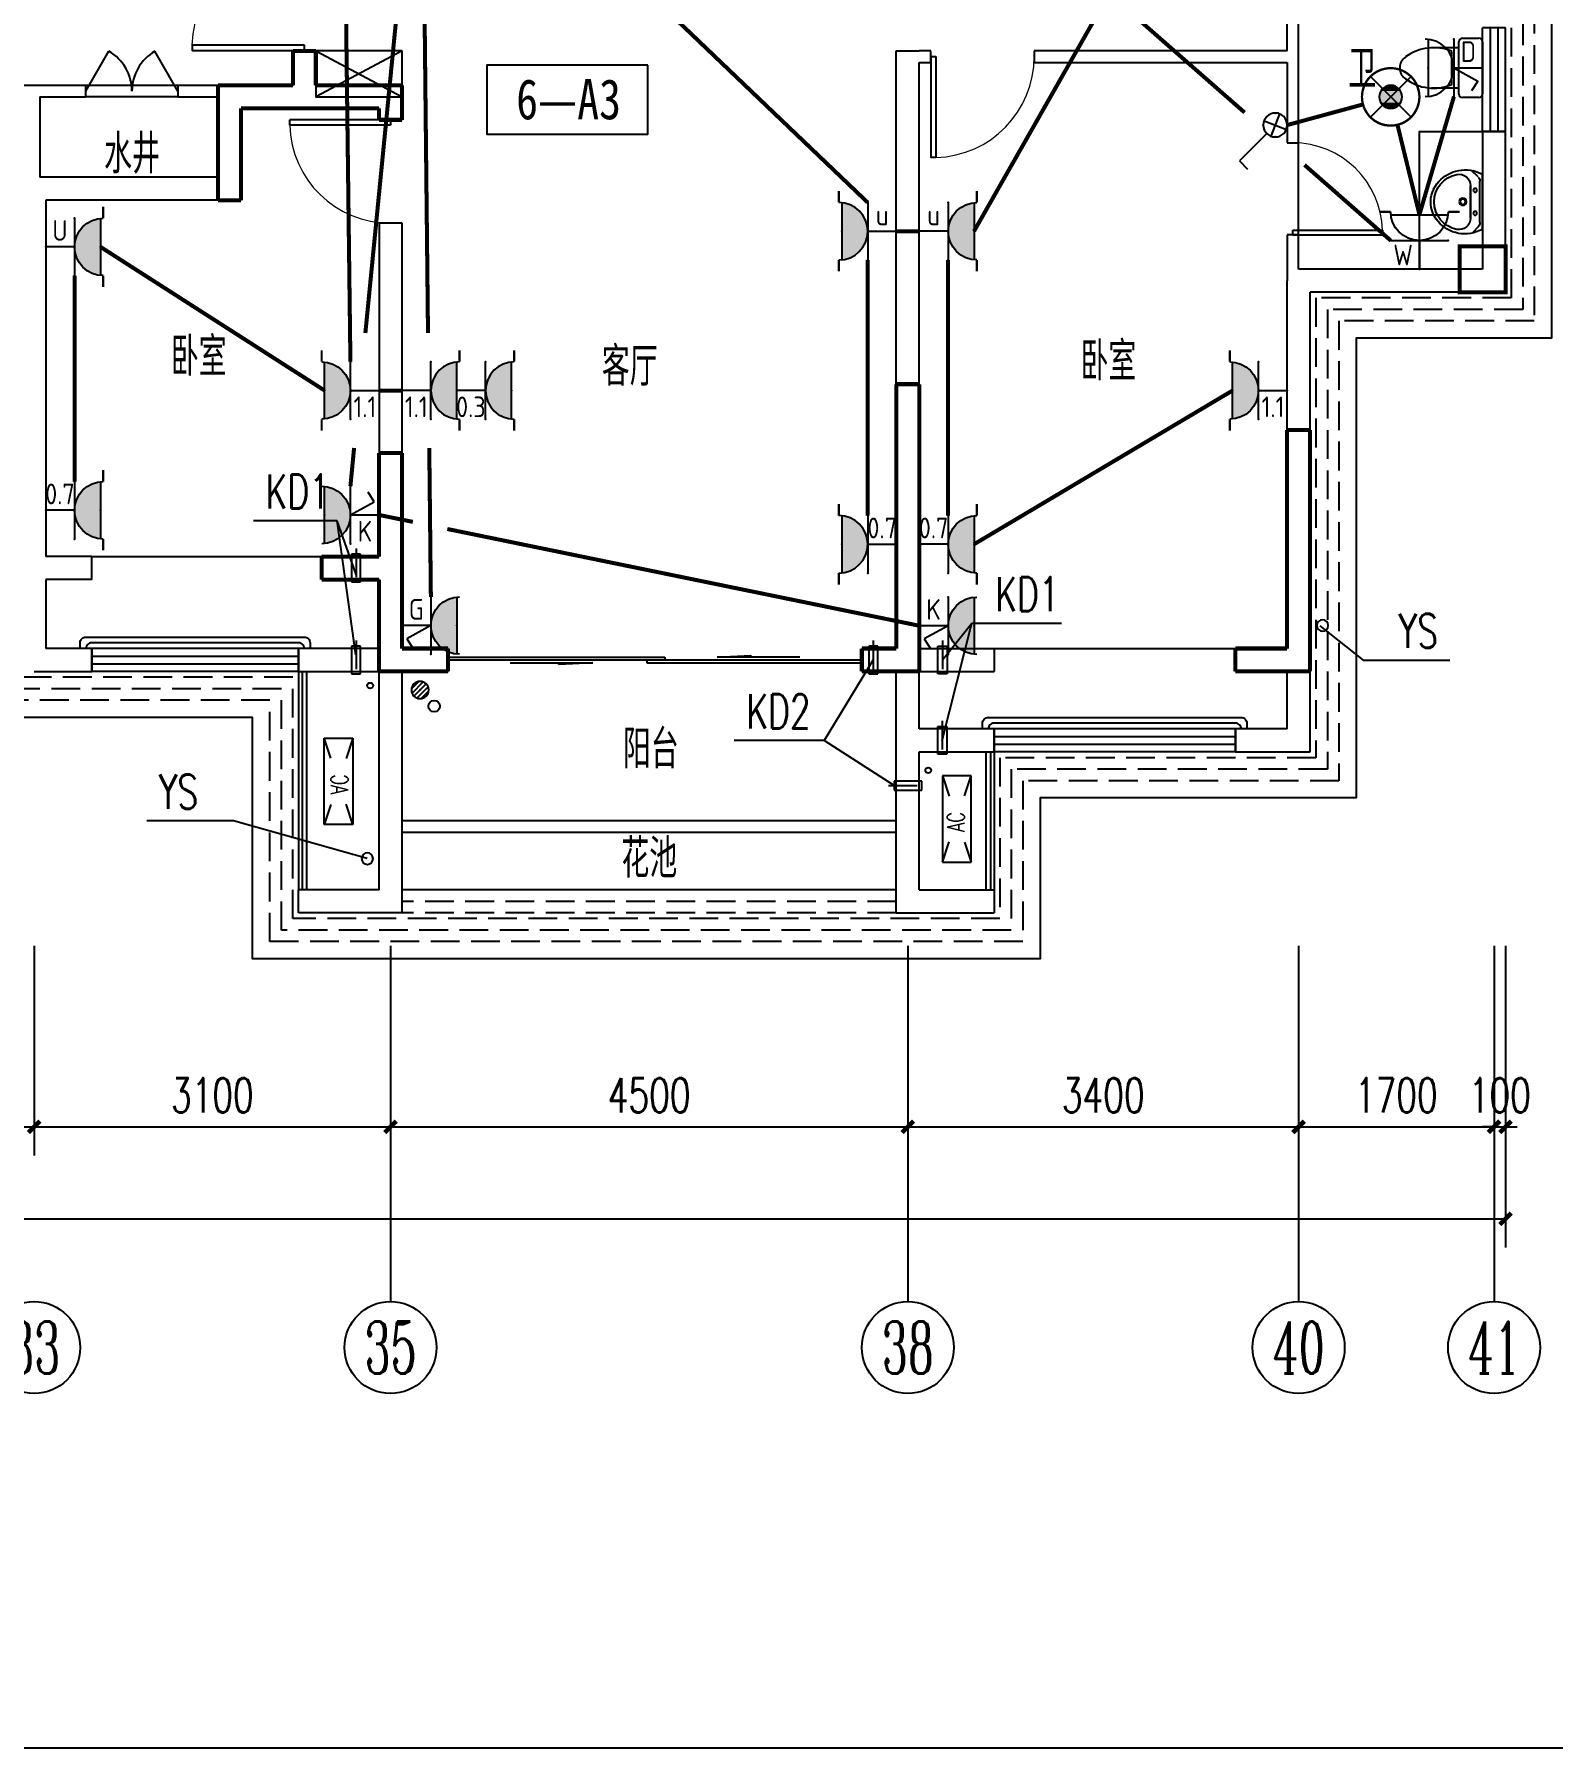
# Model space of a CAD drawing. Extents: x -993182 to -819982, y 169304 to 600104.
# Drawn here: x -939248 to -926038, y 263404 to 278313 of the extents above; entities that cross this region are included whole.
import ezdxf
from ezdxf.enums import TextEntityAlignment as Align

# ---------------------------------------------------------------- set-up
doc = ezdxf.new("R2010")
doc.units = 0
doc.header["$LTSCALE"] = 1000
doc.header["$MEASUREMENT"] = 0
doc.linetypes.add('DASH', pattern=[0.35, 0.25, -0.1])
for name, color, linetype in [('AXIS', 3, 'Continuous'), ('AXIS_TEXT', 7, 'Continuous'), ('DIM_LEAD', 3, 'Continuous'), ('EQUIP-插座', 3, 'Continuous'), ('EQUIP-照明', 3, 'Continuous'), ('kan', 146, 'Continuous'), ('KTIAO', 124, 'Continuous'), ('PUB_TEXT', 7, 'Continuous'), ('VPIPE-污水', 2, 'Continuous'), ('WALL', 4, 'Continuous'), ('WINDOW', 2, 'Continuous'), ('WIRE-插座', 5, 'Continuous'), ('WIRE-照明', 1, 'Continuous'), ('冷凝水管', 6, 'Continuous'), ('家具', 187, 'Continuous'), ('屋面', 139, 'Continuous'), ('文字2', 7, 'Continuous'), ('栏杆', 169, 'Continuous'), ('空调、空调洞', 66, 'Continuous'), ('表格', 157, 'Continuous'), ('面层', 215, 'Continuous')]:
    doc.layers.add(name, color=color, linetype=linetype)
doc.layers.add('RENDERING', color=125, linetype='Continuous', lineweight=13)
doc.styles.add('-宋体', font='', dxfattribs={"width": 0.8})
doc.styles.add('_ROMANC', font='romanc__.ttf', dxfattribs={"width": 0.700005})
doc.styles.add('_TCH_AXIS', font='COMPLEX', dxfattribs={"bigfont": 'GBCBIG'})
doc.styles.add('_TCH_DIM', font='SIMPLEX', dxfattribs={"bigfont": 'GBCBIG'})
doc.styles.add('_TCH_DIM_T3', font='SIMPLEX', dxfattribs={"width": 0.705882, "bigfont": 'GBCBIG'})
doc.styles.add('_TCH_LABEL', font='COMPLEX', dxfattribs={"bigfont": 'GBCBIG'})
doc.styles.add('_TEL_ATTDEF', font='GBENOR', dxfattribs={"width": 0.8, "height": 3, "bigfont": 'GBCBIG'})
doc.styles.add('_TEL_DIM', font='ICED', dxfattribs={"width": 0.8, "height": 3.5, "bigfont": 'BZHZ'})
doc.styles.add('COMPLEX', font='COMPLEX')
doc.styles.add('DIM_FONT', font='simplex_.ttf', dxfattribs={"width": 0.7, "bigfont": 'GBCBIG'})
doc.styles.get("Standard").update_dxf_attribs({"font": 'gbenor.shx', "bigfont": 'gbcbig.shx'})
doc.styles.get('-宋体').set_extended_font_data('SimSun')
doc.dimstyles.new('_TCH_ARCH&&100', dxfattribs={"dimtxt": 297.5, "dimasz": 100, "dimexe": 250, "dimexo": 300, "dimgap": 126.25, "dimtad": 1, "dimdec": 0, "dimzin": 0, "dimdsep": 46, "dimtxsty": '_TCH_DIM_T3', "dimblk": 'ARCHTICK', "dimcen": 0.09, "dimclrt": 7, "dimazin": 2, "dimtfac": 1, "dimtdec": 0, "dimtix": 1, "dimtmove": 2, "dimatfit": 3, "dimfxl": 0, "dimtolj": 1, "dimtzin": 0, "dimarcsym": 0})

# ---------------------------------------------------------------- blocks, each defined once
blk = doc.blocks.new('90304092557924')
at = {"layer": 'KTIAO'}
for p, q in [((-375, 125), (-198, 66)), ((-375, 125), (-375, -125)), ((375, 125), (-375, 125)), ((375, 125), (198, 66)), ((375, -125), (375, 125)), ((-203, -68), (-375, -125)), ((-375, -125), (375, -125)), ((200, -67), (375, -125))]:
    blk.add_line(p, q, dxfattribs=at)
at = {"layer": 'KTIAO', "style": '_ROMANC', "width": 0.7}
blk.add_text('AC', height=148.6, dxfattribs=at).set_placement((-113, -66))
at = {"layer": 'KTIAO', "style": 'DIM_FONT', "oblique": 0, "width": 0.6, "flags": 9}
for tag in ['XSIZE', 'YSIZE']:
    blk.add_attdef(tag, (-375, -125), '', height=0.5, dxfattribs=at)
blk = doc.blocks.new('A$C6A1B0631')
at = {"layer": '家具'}
for p, q in [((0, 527), (0, 667)), ((30, 697), (470, 697)), ((500, 667), (500, 527)), ((470, 497), (30, 497)), ((80, 497), (80, 267)), ((390, 437), (110, 437)), ((420, 497), (420, 267))]:
    blk.add_line(p, q, dxfattribs=at)
for centre, radius, start, end in [((30, 667), 30, 90, 180), ((470, 667), 30, 0, 90), ((30, 527), 30, 180, 270), ((477, 284), 398, 157.4505, 216.6381), ((23, 284), 398, 323.3619, 22.5495), ((470, 527), 30, 270, 0), ((250, 108), 110, 213.4509, 326.5491)]:
    blk.add_arc(centre, radius, start, end, dxfattribs=at)
blk = doc.blocks.new('M_E6')
for p, q in [((-240, 0), (-270, -79)), ((240, 0), (-240, 0)), ((-237, 0), (239, 0)), ((240, 0), (270, -79)), ((-213, -36), (-271, -91)), ((-179, -23), (181, -23)), ((141, -105), (-141, -105)), ((-141, -105), (141, -105)), ((217, -37), (274, -95))]:
    blk.add_line(p, q)
for centre, radius in [((-99, -65), 16.3), ((2, -172), 31.6), ((101, -65), 16.3), ((2, -172), 23)]:
    blk.add_circle(centre, radius)
for centre, radius, start, end in [((28, -152), 307, 166.1751, 244.7296), ((-141, -205), 100, 90, 190.5602), ((-179, -73), 50, 90, 133.181), ((-28, -152), 307, 297.0639, 13.8249), ((141, -205), 100, 349.4398, 90), ((181, -73), 50, 44.5607, 90), ((0, -179), 243, 190.5602, 349.4398), ((0, -201), 250, 245.8071, 296.4628), ((28, -152), 307, 266.589, 266.5936)]:
    blk.add_arc(centre, radius, start, end)
at = {"width": 0.8, "flags": 9}
for tag in ['XSIZE', 'YSIZE']:
    blk.add_attdef(tag, (0, 0), '', height=0.5, dxfattribs=at)
blk = doc.blocks.new('TRHH')
at = {"color": 6}
for centre in [(-249202, -461390), (-233616, -461390), (-252617, -471151), (-230201, -471151), (-244307, -473179), (-238511, -473179)]:
    blk.add_circle(centre, 50, dxfattribs=at)
blk = doc.blocks.new('q5')
at = {"color": 3, "const_width": 35}
for points in [[(-476242, -559444), (-476242, -559144)], [(-476242, -559144), (-476042, -559144)], [(-476042, -559444), (-476042, -559144)], [(-476892, -559444), (-476242, -559444)], [(-476892, -560444), (-476892, -559444)], [(-476042, -559444), (-475292, -559444)], [(-475292, -559744), (-475292, -559444)], [(-476692, -559644), (-476042, -559644)], [(-476692, -560444), (-476692, -559644)], [(-476042, -559644), (-475492, -559644)], [(-475492, -559744), (-475492, -559644)], [(-475292, -559744), (-475492, -559744)], [(-476692, -560444), (-476892, -560444)], [(-470992, -564344), (-470992, -562044)], [(-470992, -562044), (-470792, -562044)], [(-470792, -564544), (-470792, -562044)], [(-467592, -564344), (-467592, -562444)], [(-467592, -562444), (-467392, -562444)], [(-467392, -564544), (-467392, -562444)], [(-475492, -563544), (-475492, -562644)], [(-475492, -562644), (-475292, -562644)], [(-475292, -563544), (-475292, -562644)], [(-475992, -563544), (-475492, -563544)], [(-475992, -563744), (-475992, -563544)], [(-475292, -564344), (-475292, -563544)], [(-475992, -563744), (-475492, -563744)], [(-475492, -564544), (-475492, -563744)], [(-475292, -564344), (-474892, -564344)], [(-474892, -564344), (-474892, -564544)], [(-471292, -564344), (-470992, -564344)], [(-471292, -564544), (-471292, -564344)], [(-468042, -564344), (-467592, -564344)], [(-468042, -564544), (-468042, -564344)], [(-475492, -564544), (-474892, -564544)], [(-471292, -564544), (-470792, -564544)], [(-468042, -564544), (-467392, -564544)]]:
    blk.add_lwpolyline(points, dxfattribs=at)
blk.add_lwpolyline([(-466092, -560844), (-466092, -561244), (-465692, -561244), (-465692, -560844)], close=True, dxfattribs=at)
blk = doc.blocks.new('A$C06D6341B')
at = {"layer": '空调、空调洞', "linetype": 'DASH'}
for p, q in [((40, 0), (40, 340)), ((80, 290), (0, 290)), ((0, 290), (0, 50)), ((80, 50), (80, 290)), ((0, 50), (80, 50))]:
    blk.add_line(p, q, dxfattribs=at)
blk = doc.blocks.new('$lvtry$00000171')
for p, q in [((-74, 11), (-11, 74)), ((-70, -27), (27, 70)), ((-53, -53), (53, 53)), ((-27, -70), (70, 27)), ((11, -74), (74, -11))]:
    blk.add_line(p, q)
blk.add_circle((0, 0), 75)
blk.add_point((0, 0))
blk = doc.blocks.new('kt')
at = {"layer": 'DIM_LEAD'}
for p, q in [((-399907, -797092), (-400635, -797092)), ((-399746, -798259), (-399907, -797092)), ((-399746, -798259), (-399907, -797092)), ((-399746, -798259), (-399907, -797092)), ((-399746, -798259), (-399907, -797092)), ((-399746, -798259), (-399907, -797092)), ((-399744, -797559), (-399907, -797092)), ((-394644, -799004), (-394388, -797985)), ((-394644, -799004), (-394388, -797985)), ((-394644, -799004), (-394388, -797985)), ((-394644, -799004), (-394388, -797985)), ((-394644, -799004), (-394388, -797985)), ((-394642, -798304), (-394388, -797985)), ((-394388, -797985), (-393607, -797985)), ((-395244, -798304), (-395672, -799004)), ((-395244, -798304), (-395672, -799004)), ((-395244, -798304), (-395672, -799004)), ((-395244, -798304), (-395672, -799004)), ((-395244, -798304), (-395672, -799004)), ((-395672, -799004), (-396453, -799004)), ((-395062, -799397), (-395672, -799004))]:
    blk.add_line(p, q, dxfattribs=at)
at = {"layer": 'VPIPE-污水'}
blk.add_circle((-399064, -798706, -76424), 50, dxfattribs=at)
at = {"layer": '冷凝水管'}
for centre in [(-399621, -798527, -76424), (-394766, -799264, -76424)]:
    blk.add_circle(centre, 25, dxfattribs=at)
at = {"layer": '家具', "yscale": -1, "rotation": 90.00000000000001}
blk.add_blockref('$lvtry$00000171', (-399187, -798565, -76424), dxfattribs=at)
at = {"layer": '空调、空调洞'}
for p, rotation in [((-399704, -797334, -76424), 180), ((-399704, -798134, -76424), 180), ((-395204, -798134, -76424), 180), ((-395112, -799357, -76424), 270)]:
    blk.add_blockref('A$C06D6341B', p, dxfattribs=dict(at, rotation=rotation))
at = {"layer": '空调、空调洞', "xscale": -1, "rotation": 180}
for p in [(-394682, -798134, -76424), (-394684, -798834, -76424)]:
    blk.add_blockref('A$C06D6341B', p, dxfattribs=at)
at = {"layer": 'DIM_LEAD', "color": 7, "style": '_TCH_DIM', "width": 0.705882}
for s, p in [('KD1', (-400530, -796987)), ('KD1', (-394182, -797880)), ('KD2', (-396348, -798899))]:
    blk.add_text(s, height=297.5, dxfattribs=at).set_placement(p)
blk = doc.blocks.new('trh')
at = {"layer": 'DIM_LEAD'}
for p, q in [((-200125, -471153), (-199748, -471451)), ((-199748, -471451), (-198994, -471451)), ((-209575, -472851), (-210330, -472851)), ((-208411, -473179), (-209575, -472851))]:
    blk.add_line(p, q, dxfattribs=at)
at = {"layer": 'DIM_LEAD', "color": 7, "style": '_TCH_DIM', "width": 0.705882}
for p in [(-199439, -471346), (-210225, -472746)]:
    blk.add_text('YS', height=297.5, dxfattribs=at).set_placement(p)
blk = doc.blocks.new('$DorLib2D$00000131')
at = {"color": 0, "linetype": 'Continuous'}
for p, q in [((0.15, 0.125), (0.2319, 0.1973)), ((0.2319, 0.1973), (0.2319, 0.125)), ((-0.5, 0.125), (-0.5, 0)), ((0.0192, 0.125), (-0.5, 0.125)), ((0.0192, 0), (0.0192, 0.125)), ((0.35, 0.125), (0.15, 0.125)), ((-0.5, 0), (0.0192, 0)), ((-0.024, 0), (0.5, 0)), ((-0.024, -0.125), (-0.024, 0)), ((0.5, 0), (0.5, -0.125)), ((-0.35, -0.125), (-0.15, -0.125)), ((-0.2319, -0.1973), (-0.2319, -0.125)), ((-0.15, -0.125), (-0.2319, -0.1973)), ((0.5, -0.125), (-0.024, -0.125))]:
    blk.add_line(p, q, dxfattribs=at)
blk = doc.blocks.new('$DorLib2D$00000001')
for p, q in [((0.45, 0.975), (0.5, 0.975)), ((0.45, 0), (0.45, 0.975)), ((0.5, 0), (0.5, 0.975)), ((0.5, 0), (0.45, 0))]:
    blk.add_line(p, q)
at = {"lineweight": 13}
blk.add_arc((0.475, 0), 0.975, 91.4693, 180, dxfattribs=at)
blk = doc.blocks.new('$WINLIB2D$00000001')
at = {"color": 0}
for points in [[(-0.5, 0.5), (-0.5, -0.5)], [(-0.5, 0.5), (0.5, 0.5)], [(0.5, -0.5), (0.5, 0.5)], [(0.5, 0.1667), (-0.5, 0.1667)], [(0.5, -0.1667), (-0.5, -0.1667)], [(-0.5, -0.5), (0.5, -0.5)]]:
    blk.add_lwpolyline(points, dxfattribs=at)
blk = doc.blocks.new('$DorLib2D$00000231')
at = {"color": 0}
for p, q in [((-0.5, 0), (-0.25, 0.433)), ((0.5, 0), (0.25, 0.433))]:
    blk.add_line(p, q, dxfattribs=at)
for centre, start, end in [((-0.5, 0), 0, 60), ((0.5, 0), 120, 180)]:
    blk.add_arc(centre, 0.5, start, end, dxfattribs=at)
blk = doc.blocks.new('_AXISO')
blk.add_circle((0, 0), 0.5)
at = {"layer": 'AXIS_TEXT', "style": 'COMPLEX', "width": 1.041667}
blk.add_attdef('A', text='', height=0.56, dxfattribs=at).set_placement((-0.25, -0.28), (0.25, -0.28), align=Align.FIT)
blk = doc.blocks.new('_ArchTick')
at = {"color": 0, "linetype": 'ByBlock', "const_width": 0.4}
blk.add_lwpolyline([(-0.5, -0.5), (0.5, 0.5)], dxfattribs=at)
blk = doc.blocks.new('*D956')
at = {"layer": 'AXIS', "color": 0, "lineweight": -2}
for p, q in [((-343309, -473937), (-343309, -476563)), ((-287609, -473937), (-287609, -476563)), ((-343309, -476313), (-287609, -476313))]:
    blk.add_line(p, q, dxfattribs=at)
at = {"layer": 'Defpoints', "color": 0}
for p in [(-343309, -473637), (-287609, -473637), (-287609, -476313)]:
    blk.add_point(p, dxfattribs=at)
at = {"layer": 'AXIS', "color": 0, "lineweight": -2, "xscale": 100, "yscale": 100, "zscale": 100, "rotation": 180}
blk.add_blockref('_ArchTick', (-343309, -476313), dxfattribs=at)
at = {"layer": 'AXIS', "color": 0, "lineweight": -2, "xscale": 100, "yscale": 100, "zscale": 100}
blk.add_blockref('_ArchTick', (-287609, -476313), dxfattribs=at)
at = {"layer": 'AXIS', "color": 7, "insert": (-315459, -476038), "char_height": 297.5, "attachment_point": 5, "style": '_TCH_DIM_T3'}
blk.add_mtext('\\A1;55700', dxfattribs=at)
blk = doc.blocks.new('*D970')
at = {"layer": 'AXIS', "color": 0, "lineweight": -2}
for p, q in [((-303509, -473937), (-303509, -475763)), ((-300409, -473937), (-300409, -475763)), ((-303509, -475513), (-300409, -475513))]:
    blk.add_line(p, q, dxfattribs=at)
at = {"layer": 'Defpoints', "color": 0}
for p in [(-303509, -473637), (-300409, -473637), (-300409, -475513)]:
    blk.add_point(p, dxfattribs=at)
at = {"layer": 'AXIS', "color": 0, "lineweight": -2, "xscale": 100, "yscale": 100, "zscale": 100, "rotation": 180}
blk.add_blockref('_ArchTick', (-303509, -475513), dxfattribs=at)
at = {"layer": 'AXIS', "color": 0, "lineweight": -2, "xscale": 100, "yscale": 100, "zscale": 100}
blk.add_blockref('_ArchTick', (-300409, -475513), dxfattribs=at)
at = {"layer": 'AXIS', "color": 7, "insert": (-301959, -475238), "char_height": 297.5, "attachment_point": 5, "style": '_TCH_DIM_T3'}
blk.add_mtext('\\A1;3100', dxfattribs=at)
blk = doc.blocks.new('*D971')
at = {"layer": 'AXIS', "color": 0, "lineweight": -2}
for p, q in [((-300409, -473937), (-300409, -475763)), ((-297309, -473937), (-297309, -475763)), ((-300409, -475513), (-297309, -475513))]:
    blk.add_line(p, q, dxfattribs=at)
at = {"layer": 'Defpoints', "color": 0}
for p in [(-300409, -473637), (-297309, -473637), (-297309, -475513)]:
    blk.add_point(p, dxfattribs=at)
at = {"layer": 'AXIS', "color": 0, "lineweight": -2, "xscale": 100, "yscale": 100, "zscale": 100, "rotation": 180}
blk.add_blockref('_ArchTick', (-300409, -475513), dxfattribs=at)
at = {"layer": 'AXIS', "color": 0, "lineweight": -2, "xscale": 100, "yscale": 100, "zscale": 100}
blk.add_blockref('_ArchTick', (-297309, -475513), dxfattribs=at)
at = {"layer": 'AXIS', "color": 7, "insert": (-298859, -475238), "char_height": 297.5, "attachment_point": 5, "style": '_TCH_DIM_T3'}
blk.add_mtext('\\A1;3100', dxfattribs=at)
blk = doc.blocks.new('*D972')
at = {"layer": 'AXIS', "color": 0, "lineweight": -2}
for p, q in [((-297309, -473937), (-297309, -475763)), ((-292809, -473937), (-292809, -475763)), ((-297309, -475513), (-292809, -475513))]:
    blk.add_line(p, q, dxfattribs=at)
at = {"layer": 'Defpoints', "color": 0}
for p in [(-297309, -473637), (-292809, -473637), (-292809, -475513)]:
    blk.add_point(p, dxfattribs=at)
at = {"layer": 'AXIS', "color": 0, "lineweight": -2, "xscale": 100, "yscale": 100, "zscale": 100, "rotation": 180}
blk.add_blockref('_ArchTick', (-297309, -475513), dxfattribs=at)
at = {"layer": 'AXIS', "color": 0, "lineweight": -2, "xscale": 100, "yscale": 100, "zscale": 100}
blk.add_blockref('_ArchTick', (-292809, -475513), dxfattribs=at)
at = {"layer": 'AXIS', "color": 7, "insert": (-295059, -475238), "char_height": 297.5, "attachment_point": 5, "style": '_TCH_DIM_T3'}
blk.add_mtext('\\A1;4500', dxfattribs=at)
blk = doc.blocks.new('*D973')
at = {"layer": 'AXIS', "color": 0, "lineweight": -2}
for p, q in [((-292809, -473937), (-292809, -475763)), ((-289409, -473937), (-289409, -475763)), ((-292809, -475513), (-289409, -475513))]:
    blk.add_line(p, q, dxfattribs=at)
at = {"layer": 'Defpoints', "color": 0}
for p in [(-292809, -473637), (-289409, -473637), (-289409, -475513)]:
    blk.add_point(p, dxfattribs=at)
at = {"layer": 'AXIS', "color": 0, "lineweight": -2, "xscale": 100, "yscale": 100, "zscale": 100, "rotation": 180}
blk.add_blockref('_ArchTick', (-292809, -475513), dxfattribs=at)
at = {"layer": 'AXIS', "color": 0, "lineweight": -2, "xscale": 100, "yscale": 100, "zscale": 100}
blk.add_blockref('_ArchTick', (-289409, -475513), dxfattribs=at)
at = {"layer": 'AXIS', "color": 7, "insert": (-291109, -475238), "char_height": 297.5, "attachment_point": 5, "style": '_TCH_DIM_T3'}
blk.add_mtext('\\A1;3400', dxfattribs=at)
blk = doc.blocks.new('*D974')
at = {"layer": 'AXIS', "color": 0, "lineweight": -2}
for p, q in [((-289409, -473937), (-289409, -475763)), ((-287709, -473937), (-287709, -475763)), ((-289409, -475513), (-287709, -475513))]:
    blk.add_line(p, q, dxfattribs=at)
at = {"layer": 'Defpoints', "color": 0}
for p in [(-289409, -473637), (-287709, -473637), (-287709, -475513)]:
    blk.add_point(p, dxfattribs=at)
at = {"layer": 'AXIS', "color": 0, "lineweight": -2, "xscale": 100, "yscale": 100, "zscale": 100, "rotation": 180}
blk.add_blockref('_ArchTick', (-289409, -475513), dxfattribs=at)
at = {"layer": 'AXIS', "color": 0, "lineweight": -2, "xscale": 100, "yscale": 100, "zscale": 100}
blk.add_blockref('_ArchTick', (-287709, -475513), dxfattribs=at)
at = {"layer": 'AXIS', "color": 7, "insert": (-288559, -475238), "char_height": 297.5, "attachment_point": 5, "style": '_TCH_DIM_T3'}
blk.add_mtext('\\A1;1700', dxfattribs=at)
blk = doc.blocks.new('*D975')
at = {"layer": 'AXIS', "color": 0, "lineweight": -2}
for p, q in [((-287709, -473937), (-287709, -475763)), ((-287609, -473937), (-287609, -475763)), ((-287709, -475513), (-287809, -475513)), ((-287709, -475513), (-287609, -475513)), ((-287609, -475513), (-287509, -475513))]:
    blk.add_line(p, q, dxfattribs=at)
at = {"layer": 'Defpoints', "color": 0}
for p in [(-287709, -473637), (-287609, -473637), (-287609, -475513)]:
    blk.add_point(p, dxfattribs=at)
at = {"layer": 'AXIS', "color": 0, "lineweight": -2, "xscale": 100, "yscale": 100, "zscale": 100}
blk.add_blockref('_ArchTick', (-287709, -475513), dxfattribs=at)
at = {"layer": 'AXIS', "color": 0, "lineweight": -2, "xscale": 100, "yscale": 100, "zscale": 100, "rotation": 180}
blk.add_blockref('_ArchTick', (-287609, -475513), dxfattribs=at)
at = {"layer": 'AXIS', "color": 7, "insert": (-287659, -475238), "char_height": 297.5, "attachment_point": 5, "style": '_TCH_DIM_T3'}
blk.add_mtext('\\A1;100', dxfattribs=at)
blk = doc.blocks.new('$equip$00002828')
for p, q in [((0.354, 0.354), (-0.354, -0.354)), ((-0.354, 0.354), (0.354, -0.354))]:
    blk.add_line(p, q)
at = {"const_width": 0.04}
blk.add_lwpolyline([(0.5, 0, -1), (-0.5, 0, -1), (0.5, 0, 1)], format="xyb", dxfattribs=at)
for radius in [0.5, 0.2]:
    blk.add_circle((0, 0), radius)
for p in [(0, 0.5), (-0.5, 0), (0.5, 0), (0, -0.5)]:
    blk.add_point(p)
for points in [[(-0.173, 0.1), (0.173, 0.1), (-0.2, 0), (0.2, 0)], [(-0.173, -0.1), (0.173, -0.1), (-0.2, 0), (0.2, 0)], [(-0.1, 0.173), (0.1, 0.173), (-0.173, 0.1), (0.173, 0.1)], [(0, 0.2), (0, 0.2), (-0.1, 0.173), (0.1, 0.173)], [(-0.1, -0.173), (0.1, -0.173), (-0.173, -0.1), (0.173, -0.1)], [(0, -0.2), (0, -0.2), (-0.1, -0.173), (0.1, -0.173)]]:
    blk.add_solid(points)
at = {"color": 7, "style": '_TEL_DIM', "flags": 1}
for tag in ['A', 'REMARK']:
    blk.add_attdef(tag, text='', height=0.00002, dxfattribs=at).set_placement((0, 0), align=Align.MIDDLE_CENTER)
blk = doc.blocks.new('$equip$00003183')
for p, q in [((0.147, 0.356), (0.625, 0.833)), ((0.625, 0.833), (0.766, 0.692)), ((-0.076, 0.402), (0.076, 0.014)), ((-0.194, 0.132), (0.194, 0.285))]:
    blk.add_line(p, q)
blk.add_circle((0, 0.208), 0.208)
for p in [(0, 0.417), (-0.208, 0.208), (0, 0), (0.208, 0.208)]:
    blk.add_point(p)
at = {"flags": 9}
blk.add_attdef('A', (0, 0), '', height=0.00002, dxfattribs=at)
blk = doc.blocks.new('$equip$00003134')
h = blk.add_hatch(color=256)
h.dxf.hatch_style = 1
h.paths.add_polyline_path([(-0.498, 0.95, 0.904534), (0.497, 0.95)])
for p, q in [((0.497, 0.95), (-0.498, 0.95)), ((0.5, 0.5), (-0.5, 0.5)), ((0, 0.5), (0, 0))]:
    blk.add_line(p, q)
at = {"const_width": 0.04}
for points in [[(-0.5, 1), (-0.7, 1)], [(0.5, 1), (0.7, 1)]]:
    blk.add_lwpolyline(points, dxfattribs=at)
blk.add_arc((0, 1), 0.5, 180, 0)
for p in [(0, 0.95), (-0.5, 0.5), (0.5, 0.5), (0, 0)]:
    blk.add_point(p)
at = {"color": 7, "style": '_TCH_LABEL'}
blk.add_attdef('$TEXT$', text='', height=0.36, dxfattribs=at).set_placement((0.284, 0.247), align=Align.MIDDLE_CENTER)
at = {"color": 7, "style": '_TCH_LABEL', "flags": 1}
blk.add_attdef('A', text='', height=0.000025, dxfattribs=at).set_placement((0, 0), align=Align.MIDDLE_CENTER)
blk = doc.blocks.new('$equip$00003156')
h = blk.add_hatch(color=256)
h.dxf.hatch_style = 1
h.paths.add_polyline_path([(-0.498, 0.95, 0.904534), (0.497, 0.95)])
for p, q in [((0.497, 0.95), (-0.498, 0.95)), ((0.5, 0.5), (-0.5, 0.5)), ((0, 0.5), (-0.23, 0.084)), ((0, 0.5), (0, 0)), ((-0.23, 0.084), (-0.397, 0.193))]:
    blk.add_line(p, q)
blk.add_arc((0, 1), 0.5, 180, 0)
for p in [(0, 0.95), (-0.5, 0.5), (0.5, 0.5), (0, 0)]:
    blk.add_point(p)
at = {"color": 7, "style": '_TCH_LABEL'}
blk.add_attdef('$TEXT$', text='', height=0.36, dxfattribs=at).set_placement((0.284, 0.247), align=Align.MIDDLE_CENTER)
at = {"color": 7, "style": '_TCH_LABEL', "flags": 1}
blk.add_attdef('A', text='', height=0.000025, dxfattribs=at).set_placement((0, 0), align=Align.MIDDLE_CENTER)
blk = doc.blocks.new('$equip$00003162')
for p, q in [((0.497, 0.95), (-0.498, 0.95)), ((0.5, 0.5), (-0.5, 0.5)), ((0, 0.5), (0, 0))]:
    blk.add_line(p, q)
at = {"const_width": 0.04}
for points in [[(-0.5, 1), (-0.7, 1)], [(0.5, 1), (0.7, 1)]]:
    blk.add_lwpolyline(points, dxfattribs=at)
blk.add_arc((0, 1), 0.5, 180, 0)
for p in [(0, 0.95), (-0.5, 0.5), (0.5, 0.5), (0, 0)]:
    blk.add_point(p)
at = {"color": 7, "style": '_TCH_LABEL'}
blk.add_attdef('$TEXT$', text='', height=0.36, dxfattribs=at).set_placement((0.284, 0.247), align=Align.MIDDLE_CENTER)
at = {"color": 7, "style": '_TCH_LABEL', "flags": 1}
blk.add_attdef('A', text='', height=0.000025, dxfattribs=at).set_placement((0, 0), align=Align.MIDDLE_CENTER)
blk = doc.blocks.new('$equip$00003155')
for p, q in [((0.497, 0.95), (-0.498, 0.95)), ((0.5, 0.5), (-0.5, 0.5)), ((0, 0.5), (-0.23, 0.084)), ((0, 0.5), (0, 0)), ((-0.23, 0.084), (-0.397, 0.193))]:
    blk.add_line(p, q)
blk.add_arc((0, 1), 0.5, 180, 0)
for p in [(0, 0.95), (-0.5, 0.5), (0.5, 0.5), (0, 0)]:
    blk.add_point(p)
at = {"color": 7, "style": '_TCH_LABEL'}
blk.add_attdef('$TEXT$', text='', height=0.36, dxfattribs=at).set_placement((0.284, 0.247), align=Align.MIDDLE_CENTER)
at = {"color": 7, "style": '_TCH_LABEL', "flags": 1}
blk.add_attdef('A', text='', height=0.000025, dxfattribs=at).set_placement((0, 0), align=Align.MIDDLE_CENTER)
blk = doc.blocks.new('5#、7#楼参照')
at = {"layer": 'AXIS'}
for p, q in [((-297308.8, -475591.3), (-297308.8, -477033.5)), ((-292808.8, -475591.3), (-292808.8, -477033.5)), ((-289408.8, -475591.3), (-289408.8, -477033.5)), ((-287708.8, -475591.3), (-287708.8, -477033.5))]:
    blk.add_line(p, q, dxfattribs=at)
at = {"layer": 'kan'}
for p, q in [((-298108.8, -471550.9), (-298108.8, -473450.9)), ((-292058.8, -472250.9), (-292058.8, -473450.9))]:
    blk.add_line(p, q, dxfattribs=at)
at = {"layer": 'kan', "color": 124, "elevation": 0}
for points in [[(-292908.8, -472850.9), (-297208.8, -472850.9), (-297208.8, -472850.9)], [(-292908.8, -472950.9), (-297208.8, -472950.9)]]:
    blk.add_lwpolyline(points, dxfattribs=at)
at = {"layer": 'kan'}
blk.add_lwpolyline([(-292908.8, -473450.9), (-297208.8, -473450.9)], dxfattribs=at)
at = {"layer": 'kan', "linetype": 'DASH'}
for points in [[(-292908.8, -473550.9), (-297208.8, -473550.9)], [(-292908.8, -473650.9), (-297208.8, -473650.9)]]:
    blk.add_lwpolyline(points, dxfattribs=at)
at = {"layer": 'WALL'}
for p, q in [((-289508.8, -466150.9), (-289508.8, -465050.9)), ((-289408.8, -466250.9), (-289408.8, -465050.9)), ((-297958.8, -466150.9), (-298158.8, -466150.9)), ((-298158.8, -466150.9), (-298158.8, -466450.9)), ((-297958.8, -466450.9), (-297958.8, -466150.9)), ((-292908.8, -466250.9), (-292908.8, -466150.9)), ((-292908.8, -466150.9), (-292708.8, -466150.9)), ((-292708.8, -466150.9), (-292708.8, -466150.9)), ((-292608.8, -466150.9), (-292708.8, -466150.9)), ((-292608.8, -466250.9), (-292608.8, -466150.9)), ((-289508.8, -466150.9), (-291708.8, -466150.9)), ((-291708.8, -466150.9), (-291708.8, -466250.9)), ((-292908.8, -471350.9), (-292908.8, -466250.9)), ((-292708.8, -471350.9), (-292708.8, -466250.9)), ((-292708.8, -466250.9), (-292608.8, -466250.9)), ((-291708.8, -466250.9), (-289508.8, -466250.9)), ((-289508.8, -466250.9), (-289508.8, -466950.9)), ((-289408.8, -466950.9), (-289408.8, -466250.9)), ((-300408.8, -466450.9), (-300858.8, -466450.9)), ((-299958.8, -466450.9), (-300408.8, -466450.9)), ((-299958.8, -466550.9), (-299958.8, -466450.9)), ((-298808.8, -466450.9), (-299158.8, -466450.9)), ((-299158.8, -466450.9), (-299158.8, -466550.9)), ((-298708.8, -466450.9), (-298808.8, -466450.9)), ((-298158.8, -466450.9), (-298708.8, -466450.9)), ((-297208.8, -466450.9), (-297958.8, -466450.9)), ((-297208.8, -466750.9), (-297208.8, -466450.9)), ((-300358.8, -466550.9), (-300358.8, -467250.9)), ((-300358.8, -466550.9), (-299958.8, -466550.9)), ((-299158.8, -466550.9), (-298808.8, -466550.9)), ((-298808.4, -466550.9), (-298808.8, -466550.9)), ((-298808.8, -466650.9), (-298808.8, -467250.9)), ((-298808.4, -466550.4), (-298808.4, -466550.9)), ((-298608.8, -466650.9), (-298608.8, -467450.9)), ((-298058.8, -466650.9), (-298608.8, -466650.9)), ((-297408.8, -466650.9), (-298058.8, -466650.9)), ((-297408.8, -466650.9), (-297408.8, -466750.9)), ((-297408.8, -466750.9), (-297208.8, -466750.9)), ((-289508.8, -466950.9), (-289408.8, -466950.9)), ((-287608.8, -466850.9), (-287808.8, -466850.9)), ((-287808.8, -466850.9), (-287808.8, -468050.9)), ((-287608.8, -468250.9), (-287608.8, -466850.9)), ((-298808.8, -467250.9), (-300358.8, -467250.9)), ((-298608.8, -467450.9), (-300308.8, -467450.9)), ((-300308.8, -467450.9), (-300308.8, -470550.9)), ((-297208.8, -467650.9), (-297408.8, -467650.9)), ((-297408.8, -467650.9), (-297408.8, -470550.9)), ((-297208.8, -470650.9), (-297208.8, -467650.9)), ((-289408.8, -467750.9), (-289508.8, -467750.9)), ((-289508.8, -467750.9), (-289508.8, -468150.9)), ((-289408.8, -468050.9), (-289408.8, -467750.9)), ((-289508.8, -471350.9), (-289508.8, -468150.9)), ((-287808.8, -468050.9), (-289408.8, -468050.9)), ((-287608.8, -468250.9), (-289308.8, -468250.9)), ((-289308.8, -471450.9), (-289308.8, -468250.9)), ((-299908.8, -470550.9), (-300308.8, -470550.9)), ((-299908.8, -470750.9), (-299908.8, -470550.9)), ((-297408.8, -470550.9), (-297908.8, -470550.9)), ((-297908.8, -470750.9), (-297908.8, -470550.9)), ((-297208.8, -471350.9), (-297208.8, -470650.9)), ((-299908.8, -470750.9), (-300308.8, -470750.9)), ((-300308.8, -470750.9), (-300308.8, -471350.9)), ((-297408.8, -470750.9), (-297908.8, -470750.9)), ((-297408.8, -471350.9), (-297408.8, -470750.9)), ((-299908.8, -471350.9), (-300308.8, -471350.9)), ((-299908.8, -471550.9), (-299908.8, -471350.9)), ((-297408.8, -471350.9), (-298108.8, -471350.9)), ((-298108.8, -471350.9), (-298108.8, -471550.9)), ((-296808.8, -471350.9), (-297208.8, -471350.9)), ((-296808.8, -471550.9), (-296808.8, -471350.9)), ((-292908.8, -471350.9), (-293208.8, -471350.9)), ((-293208.8, -471350.9), (-293208.8, -471550.9)), ((-292708.8, -471350.9), (-292058.8, -471350.9)), ((-292058.8, -471350.9), (-292058.8, -471550.9)), ((-289508.8, -471350.9), (-289958.8, -471350.9)), ((-289958.8, -471550.9), (-289958.8, -471350.9)), ((-300408.8, -471550.9), (-299908.8, -471550.9)), ((-298108.8, -471550.9), (-297408.8, -471550.9)), ((-297408.8, -473450.9), (-297408.8, -471550.9)), ((-297208.8, -471550.9), (-296808.8, -471550.9)), ((-297208.8, -473650.9), (-297208.8, -471550.9)), ((-293208.8, -471550.9), (-292908.8, -471550.9)), ((-292908.8, -472150.9), (-292908.8, -471550.9)), ((-292708.8, -472050.9), (-292708.8, -471550.9)), ((-292708.8, -471550.9), (-292058.8, -471550.9)), ((-289508.8, -471550.9), (-289958.8, -471550.9)), ((-289508.8, -472050.9), (-289508.8, -471550.9)), ((-289308.8, -472250.9), (-289308.8, -471450.9)), ((-292908.8, -473650.9), (-292908.8, -472150.9)), ((-292058.8, -472050.9), (-292708.8, -472050.9)), ((-292058.8, -472250.9), (-292058.8, -472050.9)), ((-289508.8, -472050.9), (-289958.8, -472050.9)), ((-289958.8, -472050.9), (-289958.8, -472250.9)), ((-292708.8, -472250.9), (-292058.8, -472250.9)), ((-292708.8, -473450.9), (-292708.8, -472250.9)), ((-289958.8, -472250.9), (-289308.8, -472250.9)), ((-297408.8, -473450.9), (-298108.8, -473450.9)), ((-298108.8, -473650.9), (-298108.8, -473450.9)), ((-292708.8, -473450.9), (-292058.8, -473450.9)), ((-292058.8, -473450.9), (-292058.8, -473650.9)), ((-297208.8, -473650.9), (-298108.8, -473650.9)), ((-292908.8, -473650.9), (-292058.8, -473650.9))]:
    blk.add_line(p, q, dxfattribs=at)
at = {"layer": 'WINDOW'}
for p, q in [((-299158.8, -466450.9, 0), (-299958.8, -466450.9, 0)), ((-299158.8, -466550.9, 0), (-299958.8, -466550.9, 0)), ((-289408.8, -467750.9, 0), (-289408.8, -466950.9, 0)), ((-299908.8, -470550.9), (-297908.8, -470550.9)), ((-292058.8, -471350.9), (-289958.8, -471350.9))]:
    blk.add_line(p, q, dxfattribs=at)
at = {"layer": '家具'}
blk.add_lwpolyline([(-297208.8, -466150.9), (-297958.8, -466150.9), (-297958.8, -466550.9), (-297208.8, -466550.9)], close=True, dxfattribs=at)
for points in [[(-297958.8, -466150.9), (-297208.8, -466550.9)], [(-297208.8, -466150.9), (-297958.8, -466550.9)], [(-287808.8, -468050.9), (-288358.8, -468050.9), (-288358.8, -467150.9), (-288358.8, -466850.9), (-287808.8, -466850.9)]]:
    blk.add_lwpolyline(points, dxfattribs=at)
at = {"layer": '屋面', "color": 190}
blk.add_lwpolyline([(-302258.8, -460650.9), (-298558.8, -460650.9), (-298558.8, -458750.9), (-292308.8, -458750.9), (-292308.8, -460350.9), (-287208.8, -460350.9), (-287208.8, -468650.9), (-288908.8, -468650.9), (-288908.8, -472650.9), (-291658.8, -472650.9), (-291658.8, -474050.9), (-298508.8, -474050.9), (-298508.8, -471950.9), (-302308.8, -471950.9), (-302308.8, -474050.9), (-309158.8, -474050.9), (-309158.8, -472650.9), (-311908.8, -472650.9), (-311908.8, -468650.9), (-313608.8, -468650.9), (-313608.8, -460350.9), (-308508.8, -460350.9), (-308508.8, -458750.9), (-302258.8, -458750.9)], close=True, dxfattribs=at)
at = {"layer": '屋面', "color": 190, "linetype": 'DASH'}
for points in [[(-302408.8, -460800.9), (-298408.8, -460800.9), (-298408.8, -458900.9), (-292458.8, -458900.9), (-292458.8, -460500.9), (-287358.8, -460500.9), (-287358.8, -468500.9), (-289058.8, -468500.9), (-289058.8, -472500.9), (-291808.8, -472500.9), (-291808.8, -473900.9), (-298358.8, -473900.9), (-298358.8, -471800.9), (-302458.8, -471800.9), (-302458.8, -473900.9), (-309008.8, -473900.9), (-309008.8, -472500.9), (-311758.8, -472500.9), (-311758.8, -468500.9), (-313458.8, -468500.9), (-313458.8, -460500.9), (-308358.8, -460500.9), (-308358.8, -458900.9), (-302408.8, -458900.9)], [(-302508.8, -460900.9), (-298308.8, -460900.9), (-298308.8, -459000.9), (-292558.8, -459000.9), (-292558.8, -460600.9), (-287458.8, -460600.9), (-287458.8, -468400.9), (-289158.8, -468400.9), (-289158.8, -472400.9), (-291908.8, -472400.9), (-291908.8, -473800.9), (-298258.8, -473800.9), (-298258.8, -471700.9), (-302558.8, -471700.9), (-302558.8, -473800.9), (-308908.8, -473800.9), (-308908.8, -472400.9), (-311658.8, -472400.9), (-311658.8, -468400.9), (-313358.8, -468400.9), (-313358.8, -460600.9), (-308258.8, -460600.9), (-308258.8, -459000.9), (-302508.8, -459000.9)], [(-302608.8, -461000.9), (-298208.8, -461000.9), (-298208.8, -459100.9), (-292658.8, -459100.9), (-292658.8, -460700.9), (-287558.8, -460700.9), (-287558.8, -468300.9), (-289258.8, -468300.9), (-289258.8, -472300.9), (-292008.8, -472300.9), (-292008.8, -473700.9), (-298158.8, -473700.9), (-298158.8, -471600.9), (-302658.8, -471600.9), (-302658.8, -473700.9), (-308808.8, -473700.9), (-308808.8, -472300.9), (-311558.8, -472300.9), (-311558.8, -468300.9), (-313258.8, -468300.9), (-313258.8, -460700.9), (-308158.8, -460700.9), (-308158.8, -459100.9), (-302608.8, -459100.9)]]:
    blk.add_lwpolyline(points, close=True, dxfattribs=at)
at = {"layer": '栏杆'}
for p, q in [((-298078.8, -471550.9), (-298078.8, -473450.9)), ((-298038.8, -471550.9), (-298038.8, -473450.9)), ((-292128.8, -472250.9), (-292128.8, -473450.9)), ((-292088.8, -472250.9), (-292088.8, -473450.9))]:
    blk.add_line(p, q, dxfattribs=at)
for points in [[(-300008.8, -471350.9), (-300008.8, -471300.9, -0.4142136), (-299958.8, -471250.9), (-298058.8, -471250.9, -0.4142136), (-298008.8, -471300.9), (-298008.8, -471350.9)], [(-298058.8, -471350.9), (-298058.8, -471350.9, 0.4142136), (-298108.8, -471300.9), (-299908.8, -471300.9, 0.4142136), (-299958.8, -471350.9), (-299958.8, -471350.9)], [(-292158.8, -472050.9), (-292158.8, -472000.9, -0.4142136), (-292108.8, -471950.9), (-289908.8, -471950.9, -0.4142136), (-289858.8, -472000.9), (-289858.8, -472050.9)], [(-289908.8, -472050.9), (-289908.8, -472050.9, 0.4142136), (-289958.8, -472000.9), (-292058.8, -472000.9, 0.4142136), (-292108.8, -472050.9), (-292108.8, -472050.9)]]:
    blk.add_lwpolyline(points, format="xyb", dxfattribs=at)
at = {"layer": '表格'}
blk.add_lwpolyline([(-351842.7, -480915.5), (-278242.7, -480915.5)], dxfattribs=at)
at = {"color": 6, "xscale": -1}
blk.add_blockref('TRHH', (-541817.6, 0), dxfattribs=at)
at = {"layer": 'AXIS'}
ref = blk.add_blockref('_AXISO', (-300408.8, -477433.5), dxfattribs=dict(at, xscale=800, yscale=800, zscale=800))
ref.add_attrib('A', '33', dxfattribs={"layer": 'AXIS_TEXT', "height": 452.55, "style": '_TCH_AXIS', "width": 0.636364}).set_placement((-300635.1, -477659.8), (-300182.5, -477659.8), align=Align.FIT)
ref = blk.add_blockref('_AXISO', (-297308.8, -477433.5), dxfattribs=dict(at, xscale=800, yscale=800, zscale=800))
ref.add_attrib('A', '35', dxfattribs={"layer": 'AXIS_TEXT', "height": 452.55, "style": '_TCH_AXIS', "width": 0.636364}).set_placement((-297535.1, -477659.8), (-297082.5, -477659.8), align=Align.FIT)
ref = blk.add_blockref('_AXISO', (-292808.8, -477433.5), dxfattribs=dict(at, xscale=800, yscale=800, zscale=800))
ref.add_attrib('A', '38', dxfattribs={"layer": 'AXIS_TEXT', "height": 452.55, "style": '_TCH_AXIS', "width": 0.636364}).set_placement((-293035.1, -477659.8), (-292582.5, -477659.8), align=Align.FIT)
ref = blk.add_blockref('_AXISO', (-289408.8, -477433.5), dxfattribs=dict(at, xscale=800, yscale=800, zscale=800))
ref.add_attrib('A', '40', dxfattribs={"layer": 'AXIS_TEXT', "height": 452.55, "style": '_TCH_AXIS', "width": 0.6}).set_placement((-289635.1, -477659.8), (-289182.5, -477659.8), align=Align.FIT)
ref = blk.add_blockref('_AXISO', (-287708.8, -477433.5), dxfattribs=dict(at, xscale=800, yscale=800, zscale=800))
ref.add_attrib('A', '41', dxfattribs={"layer": 'AXIS_TEXT', "height": 452.55, "style": '_TCH_AXIS', "width": 0.7}).set_placement((-287935.1, -477659.8), (-287482.5, -477659.8), align=Align.FIT)
at = {"layer": 'RENDERING', "xscale": -1, "rotation": 270}
blk.add_blockref('90304092557924', (-297761, -472506.4), dxfattribs=at)
at = {"layer": 'RENDERING', "rotation": 90.00000000000001}
blk.add_blockref('90304092557924', (-292382.7, -472833.9), dxfattribs=at)
at = {"layer": 'WINDOW'}
for name, p, xscale, yscale, zscale, rotation in [('$DorLib2D$00000001', (-298058.8, -465650.9), 1000, -1000, 1000, 270), ('$WINLIB2D$00000001', (-287708.8, -466400.9), -900, -200, -900, 270), ('$DorLib2D$00000231', (-299558.8, -466500.9), -800, -800, -800, 180.0000000000125), ('$DorLib2D$00000001', (-292158.8, -466200.9), 900, 900, 900, 180.0000000010515), ('$DorLib2D$00000001', (-297308.8, -467200.9), 900, 900, 900, 89.99999999996503), ('$DorLib2D$00000001', (-289458.8, -467350.9), -800, -800, -800, 90), ('$DorLib2D$00000131', (-295008.8, -471450.9), 3600, 200, 3600, 180), ('$WINLIB2D$00000001', (-291008.8, -472150.9), 2100, 200, 2100, 180.0000000000157)]:
    blk.add_blockref(name, p, dxfattribs=dict(at, xscale=xscale, yscale=yscale, zscale=zscale, rotation=rotation))
at = {"layer": 'WINDOW', "xscale": -1800, "yscale": -200, "zscale": -1800}
blk.add_blockref('$WINLIB2D$00000001', (-299008.8, -471450.9), dxfattribs=at)
at = {"layer": '家具', "xscale": 1.03000020980835, "yscale": 1.03000020980835, "zscale": 1.03000020980835, "rotation": 270}
blk.add_blockref('A$C6A1B0631', (-288526.9, -466041.4), dxfattribs=at)
at = {"layer": '家具', "xscale": -1, "rotation": 270}
blk.add_blockref('M_E6', (-287808.8, -467465), dxfattribs=at)
at = {"layer": '面层'}
for name, p in [('kt', (102134.9, 326853.2)), ('trh', (-89100, 0)), ('q5', (178083.2, 92993.2))]:
    blk.add_blockref(name, p, dxfattribs=at)
at = {"layer": 'AXIS'}
for p1, p2, distance, picture, middle in [((-343308.8, -473636.5), (-287608.8, -473636.5), -2677, '*D956', (-315458.8, -476038.5)), ((-303508.8, -473636.5), (-300408.8, -473636.5), -1877, '*D970', (-301958.8, -475238.5)), ((-300408.8, -473636.5), (-297308.8, -473636.5), -1877, '*D971', (-298858.8, -475238.5)), ((-297308.8, -473636.5), (-292808.8, -473636.5), -1877, '*D972', (-295058.8, -475238.5)), ((-292808.8, -473636.5), (-289408.8, -473636.5), -1877, '*D973', (-291108.8, -475238.5)), ((-289408.8, -473636.5), (-287708.8, -473636.5), -1877, '*D974', (-288558.8, -475238.5)), ((-287708.8, -473636.5), (-287608.8, -473636.5), -1877, '*D975', (-287658.8, -475238.5))]:
    dim = blk.add_aligned_dim(p1=p1, p2=p2, distance=distance, dimstyle='_TCH_ARCH&&100', dxfattribs=at)
    dim.commit()
    dim.dimension.update_dxf_attribs({"geometry": picture, "text_midpoint": middle})

msp = doc.modelspace()

# ---------------------------------------------------------------- linework, layer by layer
at = {"layer": 'WIRE-插座', "linetype": 'Continuous', "const_width": 35}
for points in [[(-935783, 280466), (-931998, 276849)], [(-935823, 275713), (-935873, 280376)], [(-935963, 279838), (-936368, 275713)], [(-936498, 275463), (-936548, 279448)], [(-929498, 279368), (-931073, 276599)], [(-928719, 277632), (-929783, 278565)], [(-927198, 276743), (-926898, 277770)], [(-927448, 276518), (-928198, 277176)], [(-931548, 276599), (-931748, 276599)], [(-936723, 275213), (-938673, 276463)], [(-931998, 274125), (-931998, 276349)], [(-931298, 274125), (-931298, 276349)], [(-938898, 274421), (-938898, 276213)], [(-936048, 275213), (-936248, 275213)], [(-928823, 275213), (-931073, 273875)], [(-936466, 274713), (-936498, 274380)], [(-935798, 273417), (-935812, 274713)], [(-935955, 274070), (-936248, 274130)], [(-931548, 273166), (-935655, 274008)]]:
    msp.add_lwpolyline(points, dxfattribs=at)
at = {"layer": 'WIRE-照明', "linetype": 'Continuous', "const_width": 35}
for points in [[(-927690, 277702), (-928348, 277523)], [(-927198, 276743), (-927389, 277525)]]:
    msp.add_lwpolyline(points, dxfattribs=at)
at = {"layer": '文字2', "color": 5}
msp.add_lwpolyline([(-933912, 278043), (-935312, 278043), (-935312, 277443), (-933912, 277443)], close=True, dxfattribs=at)

# ---------------------------------------------------------------- block references
at = {"layer": 'EQUIP-插座'}
ref = msp.add_blockref('$equip$00003155', (-926648, 278020), dxfattribs=dict(at, xscale=500, yscale=500, zscale=500, rotation=90))
ref.add_attrib('$TEXT$', 'D', dxfattribs={"layer": '0', "color": 7, "height": 180, "style": '_TEL_ATTDEF'}).set_placement((-926772, 278162), align=Align.MIDDLE_CENTER)
ref = msp.add_blockref('$equip$00003134', (-931748, 276599), dxfattribs=dict(at, xscale=500.0000000000003, yscale=500.0000000000003, zscale=500.0000000000003, rotation=90.0000004605825))
ref.add_attrib('$TEXT$', 'u', dxfattribs={"layer": '0', "color": 7, "height": 180, "rotation": 0, "style": '_TEL_ATTDEF'}).set_placement((-931872, 276741), align=Align.MIDDLE_CENTER)
ref = msp.add_blockref('$equip$00003134', (-931548, 276599), dxfattribs=dict(at, xscale=-500, yscale=500, zscale=500, rotation=270))
ref.add_attrib('$TEXT$', 'u', dxfattribs={"layer": '0', "color": 7, "height": 180, "style": '_TEL_ATTDEF'}).set_placement((-931425, 276741), align=Align.MIDDLE_CENTER)
ref = msp.add_blockref('$equip$00003134', (-939148, 276463), dxfattribs=dict(at, xscale=-500.0000000000006, yscale=500.0000000000003, zscale=500.0000000000003, rotation=269.9999995394175))
ref.add_attrib('$TEXT$', 'U', dxfattribs={"layer": '0', "color": 7, "height": 180, "rotation": 360, "style": '_TEL_ATTDEF'}).set_placement((-939025, 276605), align=Align.MIDDLE_CENTER)
ref = msp.add_blockref('$equip$00003162', (-927198, 276268), dxfattribs=dict(at, xscale=-500, yscale=500, zscale=500))
ref.add_attrib('$TEXT$', 'W', dxfattribs={"layer": '0', "color": 7, "height": 180, "style": '_TEL_ATTDEF'}).set_placement((-927340, 276392), align=Align.MIDDLE_CENTER)
ref = msp.add_blockref('$equip$00003134', (-936248, 275213), dxfattribs=dict(at, xscale=-500, yscale=500, zscale=500, rotation=90))
ref.add_attrib('$TEXT$', '1.1', dxfattribs={"layer": '0', "color": 7, "height": 180, "style": '_TEL_ATTDEF'}).set_placement((-936372, 275071), align=Align.MIDDLE_CENTER)
ref = msp.add_blockref('$equip$00003134', (-936048, 275213), dxfattribs=dict(at, xscale=500, yscale=500, zscale=500, rotation=270.0000008858216))
ref.add_attrib('$TEXT$', '1.1', dxfattribs={"layer": '0', "color": 7, "height": 180, "rotation": 0, "style": '_TEL_ATTDEF'}).set_placement((-935925, 275071), align=Align.MIDDLE_CENTER)
ref = msp.add_blockref('$equip$00003134', (-935573, 275213), dxfattribs=dict(at, xscale=500, yscale=500, zscale=500, rotation=270.0000008858216))
ref.add_attrib('$TEXT$', '0.3', dxfattribs={"layer": '0', "color": 7, "height": 180, "rotation": 0, "style": '_TEL_ATTDEF'}).set_placement((-935450, 275071), align=Align.MIDDLE_CENTER)
ref = msp.add_blockref('$equip$00003134', (-928348, 275213), dxfattribs=dict(at, xscale=-500, yscale=500, zscale=500, rotation=90))
ref.add_attrib('$TEXT$', '1.1', dxfattribs={"layer": '0', "color": 7, "height": 180, "style": '_TEL_ATTDEF'}).set_placement((-928472, 275071), align=Align.MIDDLE_CENTER)
ref = msp.add_blockref('$equip$00003134', (-939148, 274171), dxfattribs=dict(at, xscale=-500.0000000000006, yscale=500.0000000000003, zscale=500.0000000000003, rotation=269.9999995394175))
ref.add_attrib('$TEXT$', '0.7', dxfattribs={"layer": '0', "color": 7, "height": 180, "rotation": 360, "style": '_TEL_ATTDEF'}).set_placement((-939025, 274313), align=Align.MIDDLE_CENTER)
ref = msp.add_blockref('$equip$00003156', (-936248, 274130), dxfattribs=dict(at, xscale=-500, yscale=500, zscale=500, rotation=90))
ref.add_attrib('$TEXT$', 'K', dxfattribs={"layer": '0', "color": 7, "height": 180, "style": '_TEL_ATTDEF'}).set_placement((-936372, 273988), align=Align.MIDDLE_CENTER)
ref = msp.add_blockref('$equip$00003134', (-931748, 273875), dxfattribs=dict(at, xscale=500.0000000000003, yscale=500.0000000000003, zscale=500.0000000000003, rotation=90.0000004605825))
ref.add_attrib('$TEXT$', '0.7', dxfattribs={"layer": '0', "color": 7, "height": 180, "rotation": 0, "style": '_TEL_ATTDEF'}).set_placement((-931872, 274017), align=Align.MIDDLE_CENTER)
ref = msp.add_blockref('$equip$00003134', (-931548, 273875), dxfattribs=dict(at, xscale=-500, yscale=500, zscale=500, rotation=270))
ref.add_attrib('$TEXT$', '0.7', dxfattribs={"layer": '0', "color": 7, "height": 180, "style": '_TEL_ATTDEF'}).set_placement((-931425, 274017), align=Align.MIDDLE_CENTER)
ref = msp.add_blockref('$equip$00003156', (-936048, 273168), dxfattribs=dict(at, xscale=-500, yscale=500, zscale=500, rotation=270))
ref.add_attrib('$TEXT$', 'G', dxfattribs={"layer": '0', "color": 7, "height": 180, "style": '_TEL_ATTDEF'}).set_placement((-935925, 273309), align=Align.MIDDLE_CENTER)
ref = msp.add_blockref('$equip$00003156', (-931548, 273166), dxfattribs=dict(at, xscale=-500, yscale=500, zscale=500, rotation=270))
ref.add_attrib('$TEXT$', 'K', dxfattribs={"layer": '0', "color": 7, "height": 180, "style": '_TEL_ATTDEF'}).set_placement((-931425, 273308), align=Align.MIDDLE_CENTER)
at = {"layer": 'EQUIP-照明', "xscale": -500, "yscale": 500, "zscale": 500}
msp.add_blockref('$equip$00002828', (-927448, 277768), dxfattribs=at)
at = {"layer": 'EQUIP-照明', "xscale": -500, "yscale": 500, "zscale": 500, "rotation": 90.00000000000007}
msp.add_blockref('$equip$00003183', (-928348, 277523), dxfattribs=at)
at = {"layer": '面层'}
msp.add_blockref('5#、7#楼参照', (-638840, 744319), dxfattribs=at)

# ---------------------------------------------------------------- texts
at = {"layer": 'PUB_TEXT'}
for s, height, p in [('卫', 338, (-927817, 277842)), ('水井', 337.6, (-938641, 277102, 76424)), ('卧室', 337.6, (-938061, 275339, 0)), ('卧室', 337.6, (-930147, 275299, 0)), ('客厅', 337.6, (-934311, 275254, 0)), ('阳台', 337.6, (-934128, 271924, 0)), ('花池', 337.6, (-934141, 270973, 0))]:
    msp.add_text(s, height=height, dxfattribs=at).set_placement(p)
at = {"layer": '文字2', "color": 63, "style": '-宋体', "width": 0.8}
msp.add_text('6—A3', height=350, dxfattribs=at).set_placement((-934600, 277748), align=Align.MIDDLE_CENTER)

doc.saveas('drawing.dxf')
